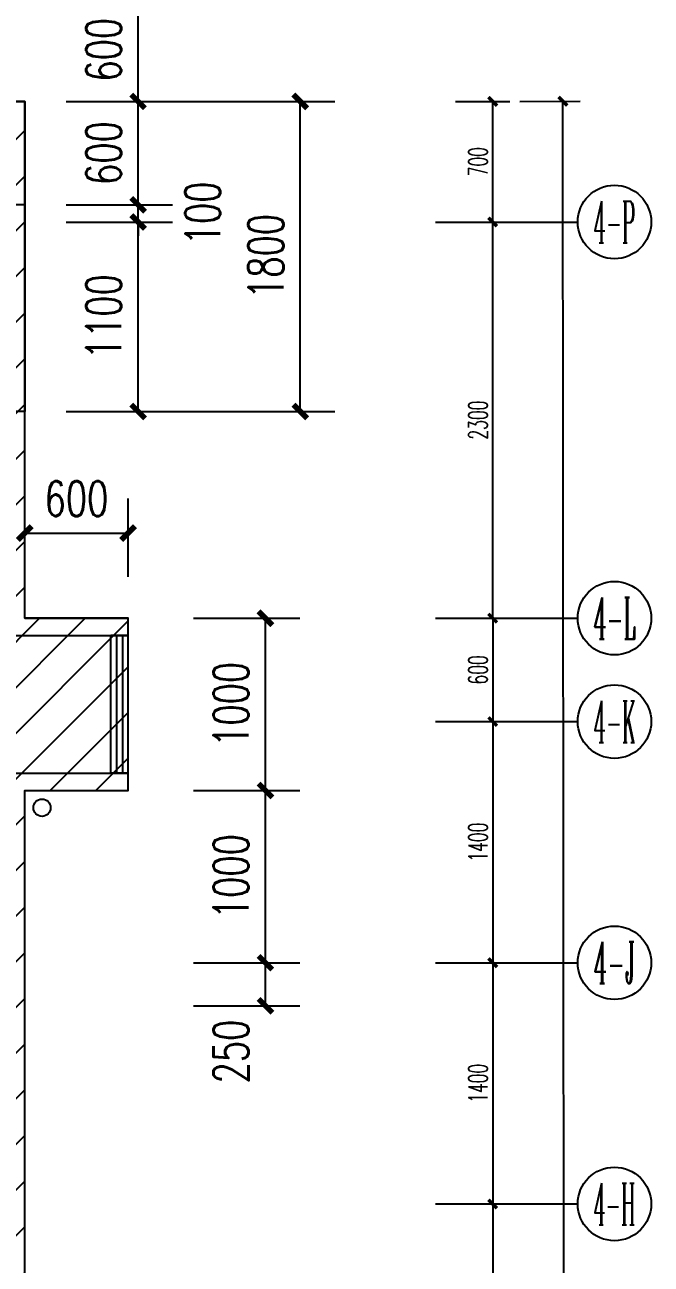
# Model space of a CAD drawing. Extents: x 184967 to 628822, y -100826 to 121332.
# Drawn here: x 295525 to 299162, y 13173 to 20367 of the extents above; entities that cross this region are included whole.
import ezdxf
from ezdxf.enums import TextEntityAlignment as Align

# ---------------------------------------------------------------- set-up
doc = ezdxf.new("R2010")
doc.units = 0
doc.header["$MEASUREMENT"] = 0
for name, color, linetype in [('AXIS_TEXT', 7, 'Continuous'), ('PUB_DIM', 3, 'Continuous'), ('pub_dim1', 190, 'Continuous'), ('VPIPE-直饮', 140, 'TG_Y'), ('WALL', 145, 'Continuous'), ('WINDOW', 141, 'Continuous'), ('看线', 67, 'Continuous'), ('面积匡算', 1, 'Continuous')]:
    doc.layers.add(name, color=color, linetype=linetype)
doc.styles.add('_TCH_AXIS', font='COMPLEX', dxfattribs={"bigfont": 'GBCBIG'})
doc.styles.add('_TCH_DIM_T3', font='SIMPLEX', dxfattribs={"width": 0.705882, "bigfont": 'GBCBIG'})
doc.styles.add('COMPLEX', font='COMPLEX')
doc.styles.add('TG_LINETYPE', font='GBXWXT', dxfattribs={"width": 0.7, "height": 3, "bigfont": 'GBCBIG'})
doc.styles.add('尺寸标注', font='txt.shx', dxfattribs={"width": 0.6, "height": 110})
doc.linetypes.add('TG_Y', pattern='A,3,-0.34,["Y",TG_LINETYPE,S=0.1,R=0,X=-0.23,Y=-0.08],0', length=3.34)
doc.dimstyles.new('1-50', dxfattribs={"dimscale": 50, "dimtxt": 110, "dimasz": 1, "dimexe": 2, "dimexo": 2, "dimgap": 0.6, "dimtad": 1, "dimdec": 0, "dimrnd": 5, "dimtxsty": '尺寸标注', "dimblk": 'ARCHTICK', "dimcen": 2.5, "dimclrd": 251, "dimclre": 251, "dimclrt": 50, "dimadec": 0, "dimazin": 0, "dimtfac": 1, "dimtdec": 0, "dimtix": 1, "dimtmove": 2, "dimatfit": 3, "dimldrblk": 'DOT', "dimfxl": 0, "dimarcsym": 0})
doc.dimstyles.new('_TCH_ARCH&&80', dxfattribs={"dimtxt": 204, "dimasz": 80, "dimexe": 200, "dimexo": 240, "dimgap": 98, "dimtad": 1, "dimdec": 0, "dimzin": 0, "dimdsep": 46, "dimtxsty": '_TCH_DIM_T3', "dimblk": 'ARCHTICK', "dimcen": 0.09, "dimclrt": 7, "dimazin": 2, "dimtfac": 1, "dimtdec": 0, "dimtix": 1, "dimtmove": 2, "dimatfit": 3, "dimfxl": 0, "dimtolj": 1, "dimtzin": 0, "dimarcsym": 0})

# ---------------------------------------------------------------- blocks, each defined once
blk = doc.blocks.new('$WINLIB2D$00000001')
at = {"color": 0}
for points in [[(-0.5, 0.5), (-0.5, -0.5)], [(-0.5, 0.5), (0.5, 0.5)], [(0.5, -0.5), (0.5, 0.5)], [(0.5, 0.1667), (-0.5, 0.1667)], [(0.5, -0.1667), (-0.5, -0.1667)], [(-0.5, -0.5), (0.5, -0.5)]]:
    blk.add_lwpolyline(points, dxfattribs=at)
blk = doc.blocks.new('_ArchTick')
at = {"color": 0, "linetype": 'ByBlock', "const_width": 0.4}
blk.add_lwpolyline([(-0.5, -0.5), (0.5, 0.5)], dxfattribs=at)
blk = doc.blocks.new('*D556')
at = {"layer": 'Defpoints', "color": 0, "transparency": 16777216}
for p in [(12500, -3105.8), (11900, -3600), (12500, -3600)]:
    blk.add_point(p, dxfattribs=at)
at = {"layer": 'pub_dim1', "color": 0, "lineweight": -2, "transparency": 16777216}
for p, q in [((11900, -3360), (11900, -2905.8)), ((12500, -3360), (12500, -2905.8)), ((11900, -3105.8), (12500, -3105.8))]:
    blk.add_line(p, q, dxfattribs=at)
at = {"layer": 'pub_dim1', "color": 0, "lineweight": -2, "transparency": 16777216, "xscale": 80, "yscale": 80, "zscale": 80, "rotation": 180}
blk.add_blockref('_ArchTick', (11900, -3105.8), dxfattribs=at)
at = {"layer": 'pub_dim1', "color": 0, "lineweight": -2, "transparency": 16777216, "xscale": 80, "yscale": 80, "zscale": 80}
blk.add_blockref('_ArchTick', (12500, -3105.8), dxfattribs=at)
at = {"layer": 'pub_dim1', "color": 7, "transparency": 16777216, "insert": (12200, -2905.8), "char_height": 204, "attachment_point": 5, "style": '_TCH_DIM_T3'}
blk.add_mtext('\\A1;600', dxfattribs=at)
blk = doc.blocks.new('*D557')
at = {"layer": 'Defpoints', "color": 0, "transparency": 16777216}
for p in [(11900, -1300), (12557.9, -1300), (11900, -2400)]:
    blk.add_point(p, dxfattribs=at)
at = {"layer": 'pub_dim1', "color": 0, "lineweight": -2, "transparency": 16777216}
for p, q in [((12140, -1300), (12757.9, -1300)), ((12557.9, -2400), (12557.9, -1300)), ((12140, -2400), (12757.9, -2400))]:
    blk.add_line(p, q, dxfattribs=at)
at = {"layer": 'pub_dim1', "color": 0, "lineweight": -2, "transparency": 16777216, "xscale": 80, "yscale": 80, "zscale": 80}
for p, rotation in [((12557.9, -1300), 90), ((12557.9, -2400), 270)]:
    blk.add_blockref('_ArchTick', p, dxfattribs=dict(at, rotation=rotation))
at = {"layer": 'pub_dim1', "color": 7, "transparency": 16777216, "insert": (12357.9, -1850), "char_height": 204, "attachment_point": 5, "rotation": 90, "style": '_TCH_DIM_T3'}
blk.add_mtext('\\A1;1100', dxfattribs=at)
blk = doc.blocks.new('*D558')
at = {"layer": 'Defpoints', "color": 0, "transparency": 16777216}
for p in [(11900, -1200), (12557.9, -1200), (11900, -1300)]:
    blk.add_point(p, dxfattribs=at)
at = {"layer": 'pub_dim1', "color": 0, "lineweight": -2, "transparency": 16777216}
for p, q in [((12557.9, -1200), (12557.9, -1120)), ((12140, -1200), (12757.9, -1200)), ((12557.9, -1300), (12557.9, -1200)), ((12140, -1300), (12757.9, -1300)), ((12557.9, -1300), (12557.9, -1380))]:
    blk.add_line(p, q, dxfattribs=at)
at = {"layer": 'pub_dim1', "color": 0, "lineweight": -2, "transparency": 16777216, "xscale": 80, "yscale": 80, "zscale": 80}
for p, rotation in [((12557.9, -1200), 270), ((12557.9, -1300), 90)]:
    blk.add_blockref('_ArchTick', p, dxfattribs=dict(at, rotation=rotation))
at = {"layer": 'pub_dim1', "color": 7, "transparency": 16777216, "insert": (12933.1, -1250), "char_height": 204, "attachment_point": 5, "rotation": 90, "style": '_TCH_DIM_T3'}
blk.add_mtext('\\A1;100', dxfattribs=at)
blk = doc.blocks.new('*D559')
at = {"layer": 'Defpoints', "color": 0, "transparency": 16777216}
for p in [(11900, -600), (12557.9, -600), (11900, -1200)]:
    blk.add_point(p, dxfattribs=at)
at = {"layer": 'pub_dim1', "color": 0, "lineweight": -2, "transparency": 16777216}
for p, q in [((12140, -600), (12757.9, -600)), ((12557.9, -1200), (12557.9, -600)), ((12140, -1200), (12757.9, -1200))]:
    blk.add_line(p, q, dxfattribs=at)
at = {"layer": 'pub_dim1', "color": 0, "lineweight": -2, "transparency": 16777216, "xscale": 80, "yscale": 80, "zscale": 80}
for p, rotation in [((12557.9, -600), 90), ((12557.9, -1200), 270)]:
    blk.add_blockref('_ArchTick', p, dxfattribs=dict(at, rotation=rotation))
at = {"layer": 'pub_dim1', "color": 7, "transparency": 16777216, "insert": (12357.9, -900), "char_height": 204, "attachment_point": 5, "rotation": 90, "style": '_TCH_DIM_T3'}
blk.add_mtext('\\A1;600', dxfattribs=at)
blk = doc.blocks.new('*D560')
at = {"layer": 'Defpoints', "color": 0, "transparency": 16777216}
for p in [(11900, 0), (12557.9, 0), (11900, -600)]:
    blk.add_point(p, dxfattribs=at)
at = {"layer": 'pub_dim1', "color": 0, "lineweight": -2, "transparency": 16777216}
for p, q in [((12140, 0), (12757.9, 0)), ((12557.9, -600), (12557.9, 0)), ((12140, -600), (12757.9, -600))]:
    blk.add_line(p, q, dxfattribs=at)
at = {"layer": 'pub_dim1', "color": 0, "lineweight": -2, "transparency": 16777216, "xscale": 80, "yscale": 80, "zscale": 80}
for p, rotation in [((12557.9, 0), 90), ((12557.9, -600), 270)]:
    blk.add_blockref('_ArchTick', p, dxfattribs=dict(at, rotation=rotation))
at = {"layer": 'pub_dim1', "color": 7, "transparency": 16777216, "insert": (12357.9, -300), "char_height": 204, "attachment_point": 5, "rotation": 90, "style": '_TCH_DIM_T3'}
blk.add_mtext('\\A1;600', dxfattribs=at)
blk = doc.blocks.new('*D593')
at = {"layer": 'Defpoints', "color": 0, "transparency": 16777216}
for p in [(12639.6, -5600), (13297, -5600), (12639.6, -5850)]:
    blk.add_point(p, dxfattribs=at)
at = {"layer": 'pub_dim1', "color": 0, "lineweight": -2, "transparency": 16777216}
for p, q in [((12879.6, -5600), (13497, -5600)), ((13297, -5850), (13297, -5600)), ((12879.6, -5850), (13497, -5850))]:
    blk.add_line(p, q, dxfattribs=at)
at = {"layer": 'pub_dim1', "color": 0, "lineweight": -2, "transparency": 16777216, "xscale": 80, "yscale": 80, "zscale": 80}
for p, rotation in [((13297, -5600), 90), ((13297, -5850), 270)]:
    blk.add_blockref('_ArchTick', p, dxfattribs=dict(at, rotation=rotation))
at = {"layer": 'pub_dim1', "color": 7, "transparency": 16777216, "insert": (13097, -6115.1), "char_height": 204, "attachment_point": 5, "rotation": 90, "style": '_TCH_DIM_T3'}
blk.add_mtext('\\A1;250', dxfattribs=at)
blk = doc.blocks.new('*D594')
at = {"layer": 'Defpoints', "color": 0, "transparency": 16777216}
for p in [(12639.6, -4600), (13297, -4600), (12639.6, -5600)]:
    blk.add_point(p, dxfattribs=at)
at = {"layer": 'pub_dim1', "color": 0, "lineweight": -2, "transparency": 16777216}
for p, q in [((12879.6, -4600), (13497, -4600)), ((13297, -5600), (13297, -4600)), ((12879.6, -5600), (13497, -5600))]:
    blk.add_line(p, q, dxfattribs=at)
at = {"layer": 'pub_dim1', "color": 0, "lineweight": -2, "transparency": 16777216, "xscale": 80, "yscale": 80, "zscale": 80}
for p, rotation in [((13297, -4600), 90), ((13297, -5600), 270)]:
    blk.add_blockref('_ArchTick', p, dxfattribs=dict(at, rotation=rotation))
at = {"layer": 'pub_dim1', "color": 7, "transparency": 16777216, "insert": (13097, -5100), "char_height": 204, "attachment_point": 5, "rotation": 90, "style": '_TCH_DIM_T3'}
blk.add_mtext('\\A1;1000', dxfattribs=at)
blk = doc.blocks.new('*D595')
at = {"layer": 'Defpoints', "color": 0, "transparency": 16777216}
for p in [(12639.6, -3600), (13297, -3600), (12639.6, -4600)]:
    blk.add_point(p, dxfattribs=at)
at = {"layer": 'pub_dim1', "color": 0, "lineweight": -2, "transparency": 16777216}
for p, q in [((12879.6, -3600), (13497, -3600)), ((13297, -4600), (13297, -3600)), ((12879.6, -4600), (13497, -4600))]:
    blk.add_line(p, q, dxfattribs=at)
at = {"layer": 'pub_dim1', "color": 0, "lineweight": -2, "transparency": 16777216, "xscale": 80, "yscale": 80, "zscale": 80}
for p, rotation in [((13297, -3600), 90), ((13297, -4600), 270)]:
    blk.add_blockref('_ArchTick', p, dxfattribs=dict(at, rotation=rotation))
at = {"layer": 'pub_dim1', "color": 7, "transparency": 16777216, "insert": (13097, -4100), "char_height": 204, "attachment_point": 5, "rotation": 90, "style": '_TCH_DIM_T3'}
blk.add_mtext('\\A1;1000', dxfattribs=at)
blk = doc.blocks.new('*D600')
at = {"layer": 'Defpoints', "color": 0, "transparency": 16777216}
for p in [(12168.6, -600), (13499.4, -600), (12168.6, -2400)]:
    blk.add_point(p, dxfattribs=at)
at = {"layer": 'pub_dim1', "color": 0, "lineweight": -2, "transparency": 16777216}
for p, q in [((12408.6, -600), (13699.4, -600)), ((13499.4, -2400), (13499.4, -600)), ((12408.6, -2400), (13699.4, -2400))]:
    blk.add_line(p, q, dxfattribs=at)
at = {"layer": 'pub_dim1', "color": 0, "lineweight": -2, "transparency": 16777216, "xscale": 80, "yscale": 80, "zscale": 80}
for p, rotation in [((13499.4, -600), 90), ((13499.4, -2400), 270)]:
    blk.add_blockref('_ArchTick', p, dxfattribs=dict(at, rotation=rotation))
at = {"layer": 'pub_dim1', "color": 7, "transparency": 16777216, "insert": (13299.4, -1500), "char_height": 204, "attachment_point": 5, "rotation": 90, "style": '_TCH_DIM_T3'}
blk.add_mtext('\\A1;1800', dxfattribs=at)
blk = doc.blocks.new('46s')
at = {"layer": 'VPIPE-直饮', "linetype": 'Continuous'}
blk.add_circle((38350, -2199.9), 50, dxfattribs=at)
blk = doc.blocks.new('*D750')
at = {"layer": 'Defpoints', "color": 0, "linetype": 'ByBlock', "transparency": 16777216}
for p in [(297910.2, 19922.5), (298649.3, 19923.1), (297925.2, 322.5)]:
    blk.add_point(p, dxfattribs=at)
at = {"layer": 'PUB_DIM', "color": 251, "lineweight": -2, "transparency": 16777216}
for p, q in [((298399.3, 19922.9), (298749.3, 19923.2)), ((298664.3, 323.1), (298649.3, 19923.1)), ((298414.3, 322.9), (298764.3, 323.2))]:
    blk.add_line(p, q, dxfattribs=at)
at = {"layer": 'PUB_DIM', "color": 251, "linetype": 'ByBlock', "lineweight": -2, "transparency": 16777216, "xscale": 50, "yscale": 50, "zscale": 50}
for p, rotation in [((298649.3, 19923.1), 90.0438488026946), ((298664.3, 323.1), 270.0438488026946)]:
    blk.add_blockref('_ArchTick', p, dxfattribs=dict(at, rotation=rotation))
at = {"layer": 'PUB_DIM', "color": 50, "linetype": 'ByBlock', "transparency": 16777216, "insert": (298741.8, 10123.2), "char_height": 110, "attachment_point": 5, "rotation": 270.04385, "style": '尺寸标注'}
blk.add_mtext('19600', dxfattribs=at)
blk = doc.blocks.new('_Dot')
at = {"color": 0, "linetype": 'ByBlock', "lineweight": -2}
blk.add_line((-0.5, 0), (-1, 0), dxfattribs=at)
at = {"color": 0, "linetype": 'ByBlock', "const_width": 0.5}
blk.add_lwpolyline([(-0.25, 0, 1), (0.25, 0, 1)], format="xyb", close=True, dxfattribs=at)
blk = doc.blocks.new('_AXISO')
blk.add_circle((0, 0), 0.5)
at = {"layer": 'AXIS_TEXT', "style": 'COMPLEX', "width": 1.041667}
blk.add_attdef('A', text='', height=0.56, dxfattribs=at).set_placement((-0.25, -0.28), (0.25, -0.28), align=Align.FIT)
blk = doc.blocks.new('*D751')
at = {"layer": 'Defpoints', "color": 0, "linetype": 'ByBlock', "transparency": 16777216}
for p in [(297925.2, 19922.5), (298241.5, 19922.5), (297925.2, 19222.5)]:
    blk.add_point(p, dxfattribs=at)
at = {"layer": 'PUB_DIM', "color": 251, "lineweight": -2, "transparency": 16777216}
for p, q in [((298025.2, 19922.5), (298341.5, 19922.5)), ((298241.5, 19222.5), (298241.5, 19922.5)), ((298025.2, 19222.5), (298341.5, 19222.5))]:
    blk.add_line(p, q, dxfattribs=at)
at = {"layer": 'PUB_DIM', "color": 251, "linetype": 'ByBlock', "lineweight": -2, "transparency": 16777216, "xscale": 50, "yscale": 50, "zscale": 50}
for p, rotation in [((298241.5, 19922.5), 90), ((298241.5, 19222.5), 270)]:
    blk.add_blockref('_ArchTick', p, dxfattribs=dict(at, rotation=rotation))
at = {"layer": 'PUB_DIM', "color": 50, "linetype": 'ByBlock', "transparency": 16777216, "insert": (298156.5, 19572.5), "char_height": 110, "attachment_point": 5, "rotation": 90, "style": '尺寸标注'}
blk.add_mtext('700', dxfattribs=at)
blk = doc.blocks.new('*D752')
at = {"layer": 'Defpoints', "color": 0, "linetype": 'ByBlock', "transparency": 16777216}
for p in [(297910.2, 16922.5), (297925.2, 16322.5), (298241.5, 16322.5)]:
    blk.add_point(p, dxfattribs=at)
at = {"layer": 'PUB_DIM', "color": 251, "lineweight": -2, "transparency": 16777216}
for p, q in [((298010.2, 16922.5), (298341.5, 16922.5)), ((298241.5, 16922.5), (298241.5, 16322.5)), ((298025.2, 16322.5), (298341.5, 16322.5))]:
    blk.add_line(p, q, dxfattribs=at)
at = {"layer": 'PUB_DIM', "color": 251, "linetype": 'ByBlock', "lineweight": -2, "transparency": 16777216, "xscale": 50, "yscale": 50, "zscale": 50}
for p, rotation in [((298241.5, 16922.5), 90), ((298241.5, 16322.5), 270)]:
    blk.add_blockref('_ArchTick', p, dxfattribs=dict(at, rotation=rotation))
at = {"layer": 'PUB_DIM', "color": 50, "linetype": 'ByBlock', "transparency": 16777216, "insert": (298156.5, 16622.5), "char_height": 110, "attachment_point": 5, "rotation": 90, "style": '尺寸标注'}
blk.add_mtext('600', dxfattribs=at)
blk = doc.blocks.new('*D753')
at = {"layer": 'Defpoints', "color": 0, "linetype": 'ByBlock', "transparency": 16777216}
for p in [(297925.2, 16322.5), (297910.2, 14922.5), (298241.5, 14922.5)]:
    blk.add_point(p, dxfattribs=at)
at = {"layer": 'PUB_DIM', "color": 251, "lineweight": -2, "transparency": 16777216}
for p, q in [((298025.2, 16322.5), (298341.5, 16322.5)), ((298241.5, 16322.5), (298241.5, 14922.5)), ((298010.2, 14922.5), (298341.5, 14922.5))]:
    blk.add_line(p, q, dxfattribs=at)
at = {"layer": 'PUB_DIM', "color": 251, "linetype": 'ByBlock', "lineweight": -2, "transparency": 16777216, "xscale": 50, "yscale": 50, "zscale": 50}
for p, rotation in [((298241.5, 16322.5), 90), ((298241.5, 14922.5), 270)]:
    blk.add_blockref('_ArchTick', p, dxfattribs=dict(at, rotation=rotation))
at = {"layer": 'PUB_DIM', "color": 50, "linetype": 'ByBlock', "transparency": 16777216, "insert": (298156.5, 15622.5), "char_height": 110, "attachment_point": 5, "rotation": 90, "style": '尺寸标注'}
blk.add_mtext('1400', dxfattribs=at)
blk = doc.blocks.new('*D754')
at = {"layer": 'Defpoints', "color": 0, "linetype": 'ByBlock', "transparency": 16777216}
for p in [(297910.2, 14922.5), (297910.2, 13522.5), (298241.5, 13522.5)]:
    blk.add_point(p, dxfattribs=at)
at = {"layer": 'PUB_DIM', "color": 251, "lineweight": -2, "transparency": 16777216}
for p, q in [((298010.2, 14922.5), (298341.5, 14922.5)), ((298241.5, 14922.5), (298241.5, 13522.5)), ((298010.2, 13522.5), (298341.5, 13522.5))]:
    blk.add_line(p, q, dxfattribs=at)
at = {"layer": 'PUB_DIM', "color": 251, "linetype": 'ByBlock', "lineweight": -2, "transparency": 16777216, "xscale": 50, "yscale": 50, "zscale": 50}
for p, rotation in [((298241.5, 14922.5), 90), ((298241.5, 13522.5), 270)]:
    blk.add_blockref('_ArchTick', p, dxfattribs=dict(at, rotation=rotation))
at = {"layer": 'PUB_DIM', "color": 50, "linetype": 'ByBlock', "transparency": 16777216, "insert": (298156.5, 14222.5), "char_height": 110, "attachment_point": 5, "rotation": 90, "style": '尺寸标注'}
blk.add_mtext('1400', dxfattribs=at)
blk = doc.blocks.new('*D755')
at = {"layer": 'Defpoints', "color": 0, "linetype": 'ByBlock', "transparency": 16777216}
for p in [(297910.2, 13522.5), (297910.2, 10922.5), (298241.5, 10922.5)]:
    blk.add_point(p, dxfattribs=at)
at = {"layer": 'PUB_DIM', "color": 251, "lineweight": -2, "transparency": 16777216}
for p, q in [((298010.2, 13522.5), (298341.5, 13522.5)), ((298241.5, 13522.5), (298241.5, 10922.5)), ((298010.2, 10922.5), (298341.5, 10922.5))]:
    blk.add_line(p, q, dxfattribs=at)
at = {"layer": 'PUB_DIM', "color": 251, "linetype": 'ByBlock', "lineweight": -2, "transparency": 16777216, "xscale": 50, "yscale": 50, "zscale": 50}
for p, rotation in [((298241.5, 13522.5), 90), ((298241.5, 10922.5), 270)]:
    blk.add_blockref('_ArchTick', p, dxfattribs=dict(at, rotation=rotation))
at = {"layer": 'PUB_DIM', "color": 50, "linetype": 'ByBlock', "transparency": 16777216, "insert": (298156.5, 12222.5), "char_height": 110, "attachment_point": 5, "rotation": 90, "style": '尺寸标注'}
blk.add_mtext('2600', dxfattribs=at)
blk = doc.blocks.new('*D758')
at = {"layer": 'Defpoints', "color": 0, "linetype": 'ByBlock', "transparency": 16777216}
for p in [(297940.2, 19222.5), (298241.5, 19222.5), (297910.2, 16922.5)]:
    blk.add_point(p, dxfattribs=at)
at = {"layer": 'PUB_DIM', "color": 251, "lineweight": -2, "transparency": 16777216}
for p, q in [((298040.2, 19222.5), (298341.5, 19222.5)), ((298241.5, 16922.5), (298241.5, 19222.5)), ((298010.2, 16922.5), (298341.5, 16922.5))]:
    blk.add_line(p, q, dxfattribs=at)
at = {"layer": 'PUB_DIM', "color": 251, "linetype": 'ByBlock', "lineweight": -2, "transparency": 16777216, "xscale": 50, "yscale": 50, "zscale": 50}
for p, rotation in [((298241.5, 19222.5), 90), ((298241.5, 16922.5), 270)]:
    blk.add_blockref('_ArchTick', p, dxfattribs=dict(at, rotation=rotation))
at = {"layer": 'PUB_DIM', "color": 50, "linetype": 'ByBlock', "transparency": 16777216, "insert": (298156.5, 18072.5), "char_height": 110, "attachment_point": 5, "rotation": 90, "style": '尺寸标注'}
blk.add_mtext('2300', dxfattribs=at)
blk = doc.blocks.new('C')
at = {"layer": 'WALL'}
for p, q in [((11900, -2400), (9800, -2400)), ((11900, -3600), (11900, -2400)), ((11900, -3600), (12500, -3600)), ((12500, -3700), (12500, -3600)), ((11800, -3700), (12400, -3700)), ((12400, -3700), (12500, -3700)), ((11700, -4500), (12400, -4500)), ((12500, -4500), (12400, -4500)), ((12500, -4600), (12500, -4500)), ((11900, -5750), (11900, -4600)), ((11900, -4600), (12500, -4600)), ((11900, -11100), (11900, -5750))]:
    blk.add_line(p, q, dxfattribs=at)
blk.add_lwpolyline([(11900, -600), (11900, -1200), (11700, -1200), (11700, -800), (11300, -800), (11300, -600), (11900, -600)], dxfattribs=at)
at = {"layer": '看线'}
blk.add_lwpolyline([(11900, -1200), (11900, -2400)], dxfattribs=at)
at = {"layer": 'WINDOW', "xscale": 800, "yscale": 100, "zscale": 800, "rotation": 90}
blk.add_blockref('$WINLIB2D$00000001', (12450, -4100), dxfattribs=at)
at = {"layer": 'pub_dim1'}
for p1, p2, distance, text, picture, middle in [((11900, -600), (11900, 0), -657.9, '600', '*D560', (12357.9, -300)), ((11900, -1200), (11900, -600), -657.9, '600', '*D559', (12357.9, -900)), ((12168.6, -2400), (12168.6, -600), -1330.8, '1800', '*D600', (13299.4, -1500)), ((11900, -2400), (11900, -1300), -657.9, '1100', '*D557', (12357.9, -1850)), ((11900, -3600), (12500, -3600), 494.2, '600', '*D556', (12200, -2905.8)), ((12639.6, -4600), (12639.6, -3600), -657.4, '1000', '*D595', (13097, -4100)), ((12639.6, -5600), (12639.6, -4600), -657.4, '1000', '*D594', (13097, -5100))]:
    dim = blk.add_aligned_dim(p1=p1, p2=p2, distance=distance, text=text, dimstyle='_TCH_ARCH&&80', dxfattribs=at)
    dim.commit()
    dim.dimension.update_dxf_attribs({"geometry": picture, "text_midpoint": middle})
for base, p1, p2, text, picture, middle in [((12557.9, -1200), (11900, -1300), (11900, -1200), '100', '*D558', (12933.1, -1250)), ((13297, -5600), (12639.6, -5850), (12639.6, -5600), '250', '*D593', (13097, -6115.1))]:
    dim = blk.add_linear_dim(base=base, p1=p1, p2=p2, angle=90, text=text, dimstyle='_TCH_ARCH&&80', dxfattribs=at)
    dim.commit()
    dim.dimension.update_dxf_attribs({"geometry": picture, "text_midpoint": middle, "dimtype": 129})

msp = doc.modelspace()

# ---------------------------------------------------------------- hatches: boundary and pattern name
at = {"layer": '面积匡算'}
h = msp.add_hatch(dxfattribs=at)
h.set_pattern_fill('ANSI31', color=5, scale=1500)
h.paths.add_polyline_path([(287825.2, 19922.5), (287825.2, 20522.5), (283625.2, 20522.5), (283625.2, 19322.5), (282325.2, 19322.5), (282325.2, 12022.5), (283425.2, 12022.5), (283425.2, 11422.5), (284725.2, 11422.5), (284725.2, 9422.5), (285275.2, 9422.5), (285275.2, 9022.5), (292125.2, 9022.5), (292125.2, 9422.5), (295525.2, 9422.5), (295525.2, 15922.5), (296125.2, 15922.5), (296125.2, 16922.5), (295525.2, 16922.5), (295525.2, 19922.5), (294925.2, 19922.5), (294925.2, 20522.5), (292325.2, 20522.5), (292325.2, 19922.5)])

# ---------------------------------------------------------------- linework, layer by layer
at = {"layer": 'PUB_DIM', "linetype": 'ByBlock'}
for p, q in [((297910.2, 19222.5), (298735.1, 19222.5)), ((297910.2, 16922.5), (298735.1, 16922.5)), ((297910.2, 16322.5), (298735.1, 16322.5)), ((297910.2, 14922.5), (298735.1, 14922.5)), ((297910.2, 13522.5), (298735.1, 13522.5))]:
    msp.add_line(p, q, dxfattribs=at)
at = {"layer": 'WALL', "color": 1, "linetype": 'ByBlock', "elevation": -6.9}
msp.add_lwpolyline([(285275.2, 9022.5), (292125.2, 9022.5), (292125.2, 9422.5), (295525.2, 9422.5), (295525.2, 15922.5), (296125.2, 15922.5), (296125.2, 16922.5), (295525.2, 16922.5), (295525.2, 19922.5), (294925.2, 19922.5), (294925.2, 20522.5), (292325.2, 20522.5), (292325.2, 19922.5), (287825.2, 19922.5)], dxfattribs=at)

# ---------------------------------------------------------------- block references
at = {"layer": 'PUB_DIM', "linetype": 'ByBlock'}
ref = msp.add_blockref('_AXISO', (298948.4, 19222.5), dxfattribs=dict(at, xscale=426.6560000000001, yscale=426.6560000000001, zscale=426.6560000000001))
ref.add_attrib('A', '4-P', dxfattribs={"layer": 'AXIS_TEXT', "height": 241.35, "style": '_TCH_AXIS', "width": 0.328125}).set_placement((298827.7, 19101.8), (299069.1, 19101.8), align=Align.FIT)
ref = msp.add_blockref('_AXISO', (298948.4, 16922.5), dxfattribs=dict(at, xscale=426.6560000000001, yscale=426.6560000000001, zscale=426.6560000000001))
ref.add_attrib('A', '4-L', dxfattribs={"layer": 'AXIS_TEXT', "height": 241.35, "style": '_TCH_AXIS', "width": 0.33871}).set_placement((298827.7, 16801.8), (299069.1, 16801.8), align=Align.FIT)
ref = msp.add_blockref('_AXISO', (298948.4, 16322.5), dxfattribs=dict(at, xscale=426.6560000000001, yscale=426.6560000000001, zscale=426.6560000000001))
ref.add_attrib('A', '4-K', dxfattribs={"layer": 'AXIS_TEXT', "height": 241.35, "style": '_TCH_AXIS', "width": 0.318182}).set_placement((298827.7, 16201.8), (299069.1, 16201.8), align=Align.FIT)
ref = msp.add_blockref('_AXISO', (298948.4, 14922.5), dxfattribs=dict(at, xscale=426.6560000000001, yscale=426.6560000000001, zscale=426.6560000000001))
ref.add_attrib('A', '4-J', dxfattribs={"layer": 'AXIS_TEXT', "height": 241.35, "style": '_TCH_AXIS', "width": 0.362069}).set_placement((298827.7, 14801.8), (299069.1, 14801.8), align=Align.FIT)
ref = msp.add_blockref('_AXISO', (298948.4, 13522.5), dxfattribs=dict(at, xscale=426.6560000000001, yscale=426.6560000000001, zscale=426.6560000000001))
ref.add_attrib('A', '4-H', dxfattribs={"layer": 'AXIS_TEXT', "height": 241.35, "style": '_TCH_AXIS', "width": 0.313433}).set_placement((298827.7, 13401.8), (299069.1, 13401.8), align=Align.FIT)
at = {"layer": 'WALL'}
for name, p in [('C', (283625.2, 20522.5)), ('46s', (257275.2, 18022.4))]:
    msp.add_blockref(name, p, dxfattribs=at)

# ---------------------------------------------------------------- dimensions: what is measured, and where the dimension line sits
at = {"layer": 'PUB_DIM', "linetype": 'ByBlock'}
for p1, p2, distance, picture, middle in [((297925.2, 322.5), (297910.2, 19922.5), -739.1, '*D750', (298741.8, 10123.2)), ((297925.2, 19222.5), (297925.2, 19922.5), -316.3, '*D751', (298156.5, 19572.5))]:
    dim = msp.add_aligned_dim(p1=p1, p2=p2, distance=distance, dimstyle='1-50', override={"dimfxl": 5, "dimfxlon": 1}, dxfattribs=at)
    dim.commit()
    dim.dimension.update_dxf_attribs({"geometry": picture, "text_midpoint": middle})
for base, p1, p2, picture, middle in [((298241.5, 19222.5), (297910.2, 16922.5), (297940.2, 19222.5), '*D758', (298156.5, 18072.5)), ((298241.5, 16322.5), (297910.2, 16922.5), (297925.2, 16322.5), '*D752', (298156.5, 16622.5)), ((298241.5, 14922.5), (297925.2, 16322.5), (297910.2, 14922.5), '*D753', (298156.5, 15622.5)), ((298241.5, 13522.5), (297910.2, 14922.5), (297910.2, 13522.5), '*D754', (298156.5, 14222.5)), ((298241.5, 10922.5), (297910.2, 13522.5), (297910.2, 10922.5), '*D755', (298156.5, 12222.5))]:
    dim = msp.add_linear_dim(base=base, p1=p1, p2=p2, angle=270, dimstyle='1-50', override={"dimfxl": 5, "dimfxlon": 1}, dxfattribs=at)
    dim.commit()
    dim.dimension.update_dxf_attribs({"geometry": picture, "text_midpoint": middle})

doc.saveas('drawing.dxf')
